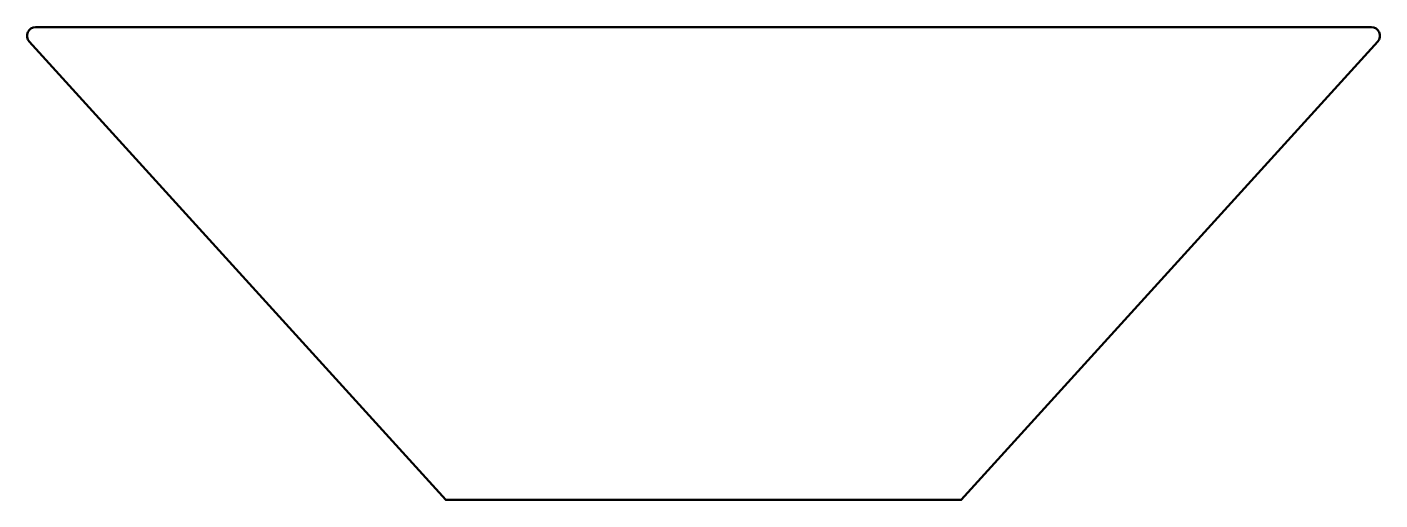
# Model space of a CAD drawing. Header units: millimetres. Extents: x 1 to 316, y 0 to 110.
import ezdxf

# ---------------------------------------------------------------- set-up
doc = ezdxf.new("R2010")
doc.units = ezdxf.units.MM
doc.layers.add('IV_OUTER_PROFILE', color=7, linetype='Continuous', lineweight=50)

msp = doc.modelspace()

# ---------------------------------------------------------------- linework, layer by layer
at = {"layer": 'IV_OUTER_PROFILE', "flags": 128}
msp.add_lwpolyline([(313.53, 110, -0.651107), (315.01, 106.65), (218.05, 0), (98.05, 0), (1.09, 106.65, -0.651107), (2.57, 110)], format="xyb", close=True, dxfattribs=at)

doc.saveas('drawing.dxf')
